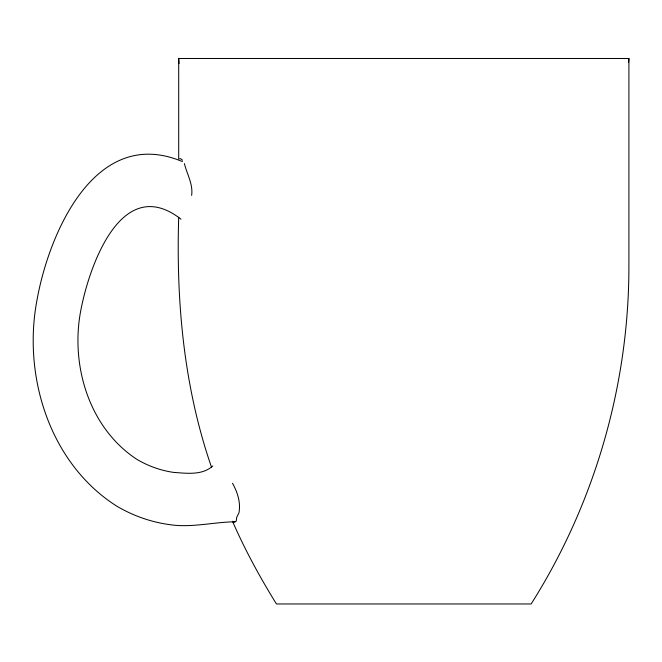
<?xml version="1.0" encoding="UTF-8"?>
<svg xmlns="http://www.w3.org/2000/svg" width="662" height="662" viewBox="0 0 662 662"><rect width="100%" height="100%" fill="white"/><g stroke="black" fill="none" stroke-linecap="round" stroke-linejoin="round"><path stroke-width="0.99" d="M628.594 62.559L628.9 58.488L178.699 58.488L178.699 158.963L180.635 158.673L182.58 160.245M191.641 195.414C193.23 184.094 186.932 174.139 184.392 163.572M212.808 465.94C202.2 475.556 186.792 473.313 173.626 472.395C160.709 470.541 148.238 466.04 137.001 459.428C88.989 428.074 70.222 365.085 80.797 310.428C88.989 266.952 121.303 172.608 180.999 219.196M234.886 521.78C212.676 522.144 190.615 528.168 168.38 524.445C150.191 521.838 132.64 515.499 116.818 506.19C49.518 463.474 22.434 375.817 37.047 299.778C49.104 232.66 95.585 124.969 182.389 161.594M232.503 483.252C237.484 492.164 240.918 502.623 238.941 512.885L236.706 517.312L236.268 521.044L234.795 522.153L232.503 521.317C245.023 549.932 259.967 577.446 276.459 603.967L531.139 603.967C594.633 503.65 628.925 385.276 628.9 266.554L628.9 58.488M211.633 467.562C183.804 387.32 176.067 301.756 178.699 217.285M178.699 58.488L179.079 63.577"/></g></svg>
